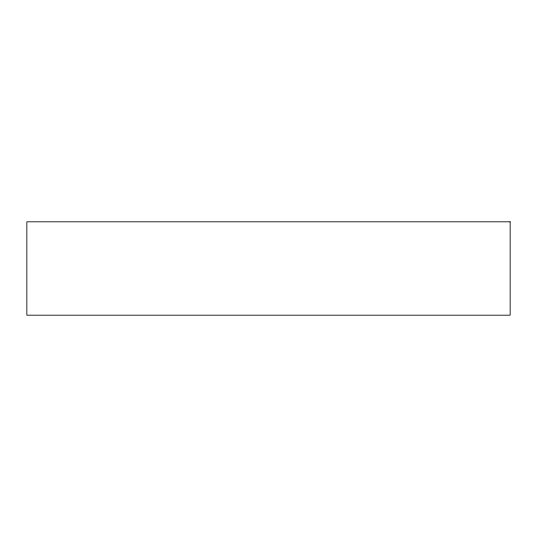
<?xml version="1.0" encoding="UTF-8"?>
<svg xmlns="http://www.w3.org/2000/svg" width="537" height="537" viewBox="0 0 537 537"><rect width="100%" height="100%" fill="white"/><g stroke="black" fill="none" stroke-linecap="round" stroke-linejoin="round"><path stroke-width="0.81" d="M510.15 221.815L26.85 221.815L26.85 315.185L510.15 315.185L510.15 221.815"/></g></svg>
